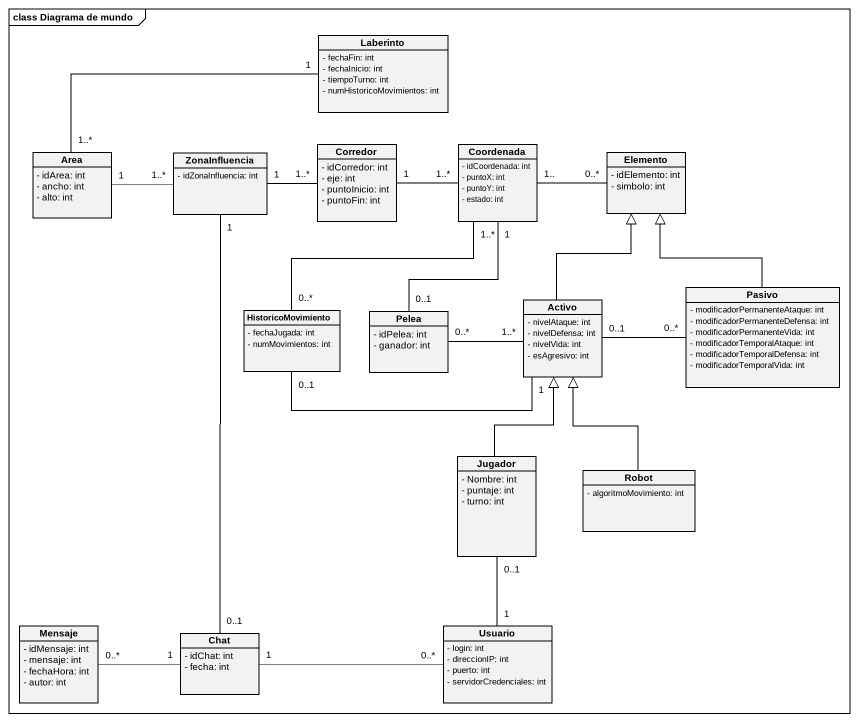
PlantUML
@startuml
mainframe class Diagrama de mundo
hide circle
hide empty members
skinparam classAttributeIconSize 0
class Laberinto {
  - fechaFin: int
  - fechaInicio: int
  - tiempoTurno: int
  - numHistoricoMovimientos: int
}
class Area {
  - idArea: int
  - ancho: int
  - alto: int
}
class ZonaInfluencia {
  - idZonaInfluencia: int
}
class Corredor {
  - idCorredor: int
  - eje: int
  - puntoInicio: int
  - puntoFin: int
}
class Coordenada {
  - idCoordenada: int
  - puntoX: int
  - puntoY: int
  - estado: int
}
class Elemento {
  - idElemento: int
  - simbolo: int
}
class HistoricoMovimiento {
  - fechaJugada: int
  - numMovimientos: int
}
class Pelea {
  - idPelea: int
  - ganador: int
}
class Activo {
  - nivelAtaque: int
  - nivelDefensa: int
  - nivelVida: int
  - esAgresivo: int
}
class Pasivo {
  - modificadorPermanenteAtaque: int
  - modificadorPermanenteDefensa: int
  - modificadorPermanenteVida: int
  - modificadorTemporalAtaque: int
  - modificadorTemporalDefensa: int
  - modificadorTemporalVida: int
}
class Jugador {
  - Nombre: int
  - puntaje: int
  - turno: int
}
class Robot {
  - algoritmoMovimiento: int
}
class Mensaje {
  - idMensaje: int
  - mensaje: int
  - fechaHora: int
  - autor: int
}
class Chat {
  - idChat: int
  - fecha: int
}
class Usuario {
  - login: int
  - direccionIP: int
  - puerto: int
  - servidorCredenciales: int
}
Area "1..*" -right- "1" Laberinto
ZonaInfluencia "1..*" -left- "1" Area
ZonaInfluencia "1" -right- "1..*" Corredor
ZonaInfluencia "1" -- "0..1" Chat
Corredor "1" -right- "1..*" Coordenada
Coordenada "1.." -right- "0..*" Elemento
Coordenada "1" -- "0..1" Pelea
HistoricoMovimiento "0..*" -up- "1..*" Coordenada
Pelea "0..*" -right- "1..*" Activo
Activo -up-|> Elemento
Activo "1" -left- "0..1" HistoricoMovimiento
Activo "0..1" -right- "0..*" Pasivo
Pasivo -up-|> Elemento
Jugador -up-|> Activo
Robot -up-|> Activo
Mensaje "0..*" -right- "1" Chat
Chat "1" -right- "0..*" Usuario
Usuario "1" -up- "0..1" Jugador
@enduml
